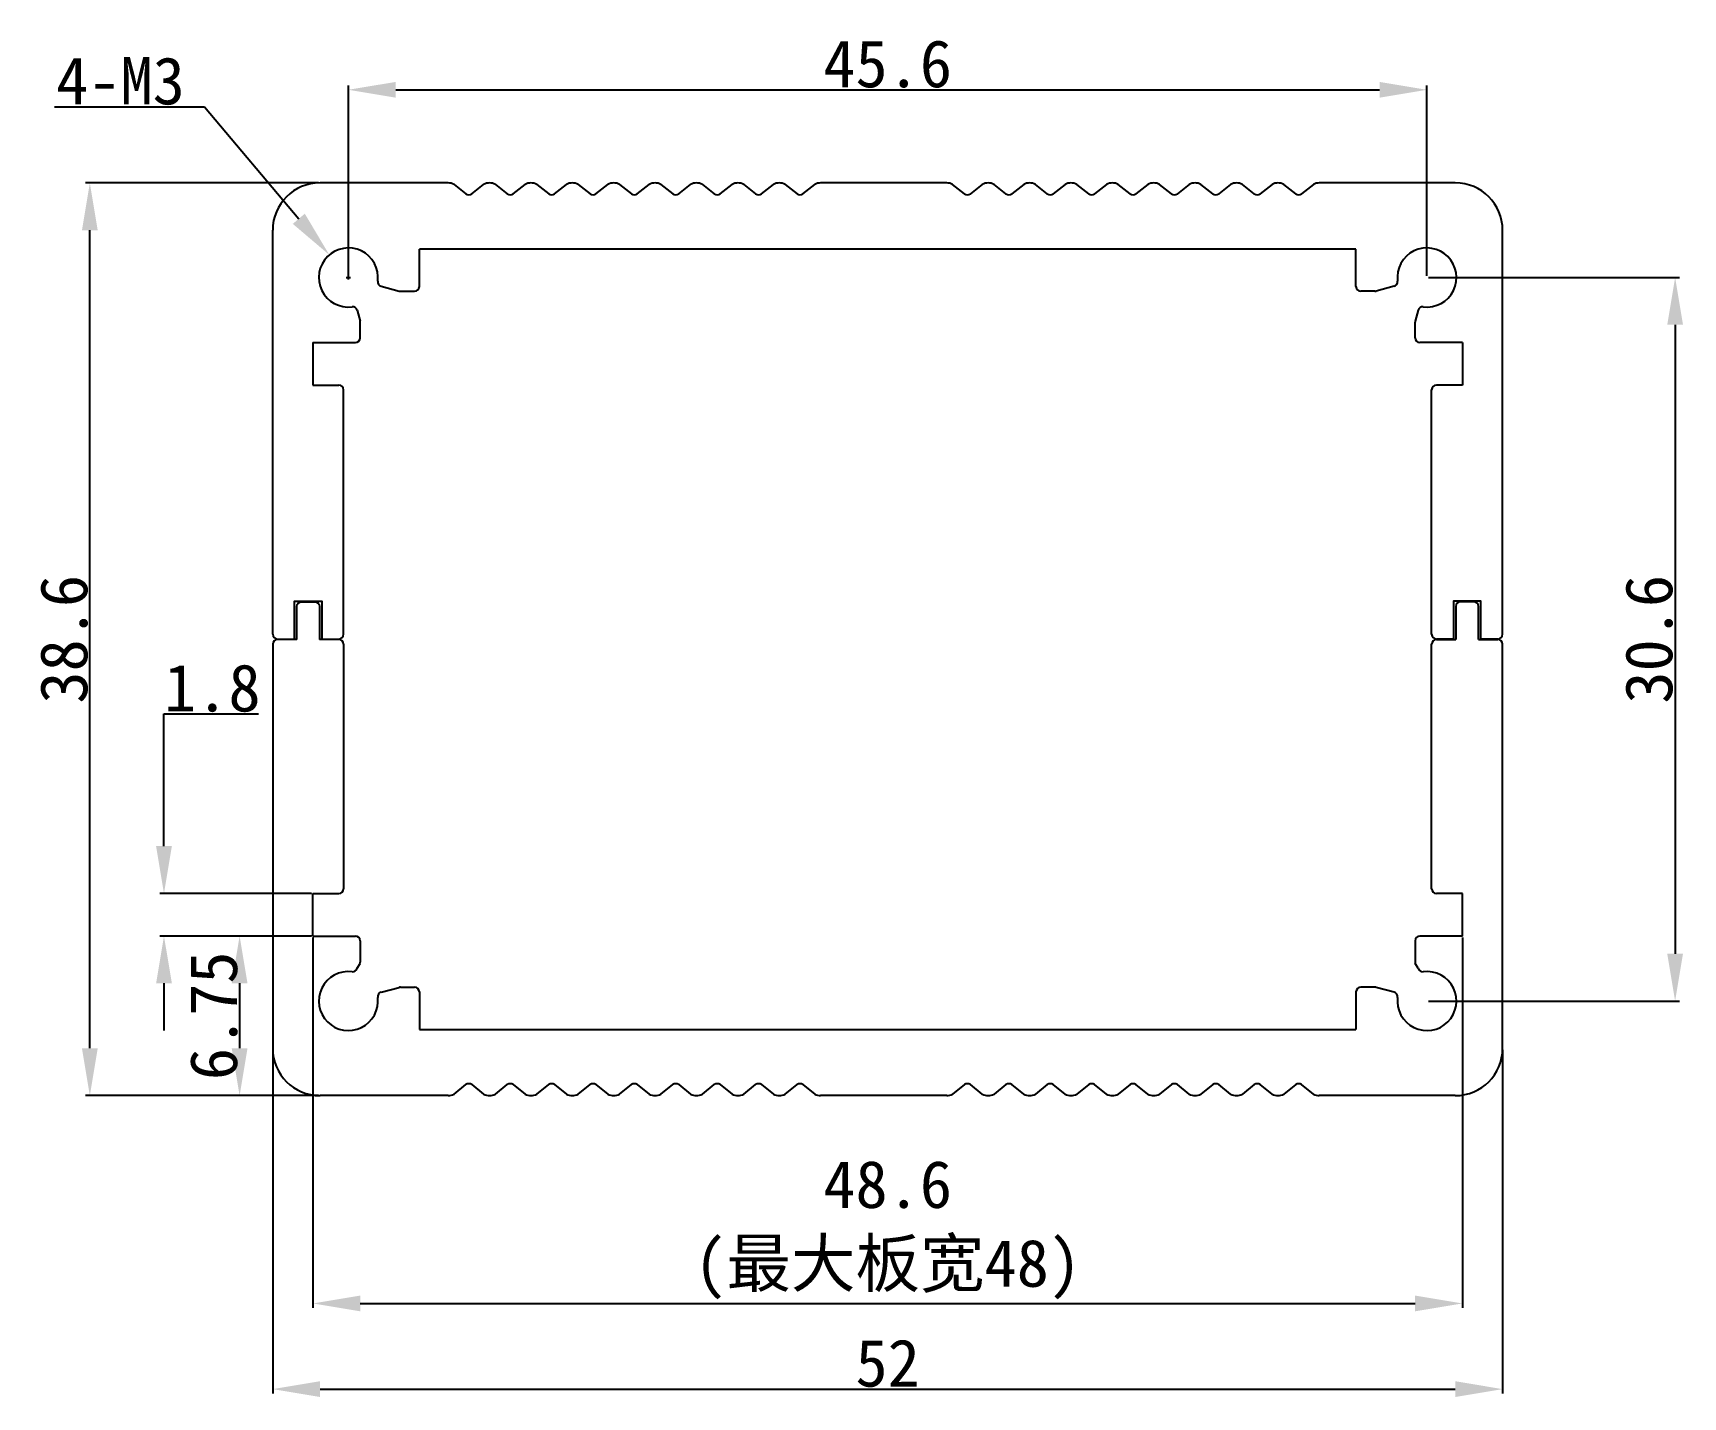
# Model space of a CAD drawing. Header units: inches. Extents: x 386.8 to 456.5, y 19.3 to 76.9.
import ezdxf

# ---------------------------------------------------------------- set-up
doc = ezdxf.new("R2010")
doc.units = ezdxf.units.IN
doc.header["$MEASUREMENT"] = 0
doc.header["$PDMODE"] = 3
for name, color, linetype, lineweight in [('1', 30, 'Continuous', 13), ('标注线', 7, 'Continuous', 13), ('粗实线', 7, 'Continuous', 25)]:
    doc.layers.add(name, color=color, linetype=linetype, lineweight=lineweight)
doc.styles.get("Standard").update_dxf_attribs({"font": 'simhei.ttf'})
doc.dimstyles.new('副本 Standard', dxfattribs={"dimtxt": 2, "dimasz": 2, "dimexe": 0.18, "dimexo": 0.0625, "dimgap": 0.09, "dimtad": 1, "dimtoh": 1, "dimdec": 5, "dimdsep": 46, "dimtxsty": 'Standard', "dimcen": 0.09, "dimadec": 0, "dimazin": 0, "dimtfac": 1, "dimtdec": 5, "dimtofl": 0, "dimtmove": 0, "dimatfit": 3, "dimfxl": 1, "dimtolj": 1, "dimtzin": 0, "dimarcsym": 0})

# ---------------------------------------------------------------- blocks, each defined once
blk = doc.blocks.new('*D1')
at = {"layer": 'Defpoints', "color": 0, "transparency": 16777216}
for p in [(396.913, 33.999), (448.913, 33.999), (448.913, 19.586)]:
    blk.add_point(p, dxfattribs=at)
at = {"layer": '标注线', "color": 0, "lineweight": -2, "transparency": 16777216}
for p, q in [((396.913, 33.937), (396.913, 19.406)), ((448.913, 33.937), (448.913, 19.406)), ((398.913, 19.586), (446.913, 19.586))]:
    blk.add_line(p, q, dxfattribs=at)
at = {"layer": '标注线', "color": 0, "transparency": 16777216}
for points in [[(398.913, 19.92), (398.913, 19.253), (396.913, 19.586)], [(446.913, 19.92), (446.913, 19.253), (448.913, 19.586)]]:
    blk.add_solid(points, dxfattribs=at)
at = {"layer": '标注线', "color": 0, "transparency": 16777216, "insert": (422.913, 20.676), "char_height": 2, "attachment_point": 5}
blk.add_mtext('\\A1;52', dxfattribs=at)
blk = doc.blocks.new('*D2')
at = {"layer": 'Defpoints', "color": 0, "transparency": 16777216}
for p in [(389.181, 70.599), (398.913, 70.599), (398.913, 31.999)]:
    blk.add_point(p, dxfattribs=at)
at = {"layer": '标注线', "color": 0, "lineweight": -2, "transparency": 16777216}
for p, q in [((398.851, 70.599), (389.001, 70.599)), ((389.181, 33.999), (389.181, 68.599)), ((398.851, 31.999), (389.001, 31.999))]:
    blk.add_line(p, q, dxfattribs=at)
at = {"layer": '标注线', "color": 0, "transparency": 16777216}
for points in [[(388.848, 68.599), (389.514, 68.599), (389.181, 70.599)], [(388.848, 33.999), (389.514, 33.999), (389.181, 31.999)]]:
    blk.add_solid(points, dxfattribs=at)
at = {"layer": '标注线', "color": 0, "transparency": 16777216, "insert": (388.091, 51.299), "char_height": 2, "attachment_point": 5, "rotation": 90}
blk.add_mtext('\\A1;38.6', dxfattribs=at)
blk = doc.blocks.new('*D3')
at = {"layer": 'Defpoints', "color": 0, "transparency": 16777216}
for p in [(392.316, 40.549), (398.613, 40.549), (398.613, 38.749)]:
    blk.add_point(p, dxfattribs=at)
at = {"layer": '标注线', "color": 0, "lineweight": -2, "transparency": 16777216}
for p, q in [((392.316, 42.549), (392.316, 48.139)), ((392.316, 48.139), (396.316, 48.139)), ((398.551, 40.549), (392.136, 40.549)), ((398.551, 38.749), (392.136, 38.749)), ((392.316, 36.749), (392.316, 34.749))]:
    blk.add_line(p, q, dxfattribs=at)
at = {"layer": '标注线', "color": 0, "transparency": 16777216}
for points in [[(391.983, 42.549), (392.65, 42.549), (392.316, 40.549)], [(391.983, 36.749), (392.65, 36.749), (392.316, 38.749)]]:
    blk.add_solid(points, dxfattribs=at)
at = {"layer": '标注线', "color": 0, "transparency": 16777216, "insert": (394.361, 49.229), "char_height": 2, "attachment_point": 5}
blk.add_mtext('\\A1;1.8', dxfattribs=at)
blk = doc.blocks.new('*D4')
at = {"layer": 'Defpoints', "color": 0, "transparency": 16777216}
for p in [(398.613, 38.749), (395.514, 31.999), (398.913, 31.999)]:
    blk.add_point(p, dxfattribs=at)
at = {"layer": '标注线', "color": 0, "lineweight": -2, "transparency": 16777216}
for p, q in [((398.551, 38.749), (395.334, 38.749)), ((395.514, 36.749), (395.514, 33.999)), ((398.851, 31.999), (395.334, 31.999))]:
    blk.add_line(p, q, dxfattribs=at)
at = {"layer": '标注线', "color": 0, "transparency": 16777216}
for points in [[(395.18, 36.749), (395.847, 36.749), (395.514, 38.749)], [(395.18, 33.999), (395.847, 33.999), (395.514, 31.999)]]:
    blk.add_solid(points, dxfattribs=at)
at = {"layer": '标注线', "color": 0, "transparency": 16777216, "insert": (394.424, 35.374), "char_height": 2, "attachment_point": 5, "rotation": 90}
blk.add_mtext('\\A1;6.75', dxfattribs=at)
blk = doc.blocks.new('*D5')
at = {"layer": '1', "color": 0, "lineweight": -2, "transparency": 16777216}
for p, q in [((398.613, 38.687), (398.613, 23.03)), ((447.213, 38.687), (447.213, 23.03)), ((400.613, 23.21), (445.213, 23.21))]:
    blk.add_line(p, q, dxfattribs=at)
at = {"layer": '1', "color": 0, "transparency": 16777216}
for points in [[(400.613, 23.543), (400.613, 22.877), (398.613, 23.21)], [(445.213, 23.543), (445.213, 22.877), (447.213, 23.21)]]:
    blk.add_solid(points, dxfattribs=at)
at = {"layer": 'Defpoints', "color": 0, "transparency": 16777216}
for p in [(398.613, 38.749), (447.213, 38.749), (447.213, 23.21)]:
    blk.add_point(p, dxfattribs=at)
at = {"layer": '1', "color": 0, "transparency": 16777216, "insert": (422.913, 26.315), "char_height": 2, "attachment_point": 5}
blk.add_mtext('\\A1;48.6\\P(最大板宽48)', dxfattribs=at)
blk = doc.blocks.new('*D6')
at = {"layer": 'Defpoints', "color": 0, "transparency": 16777216}
for p in [(445.713, 74.537), (400.113, 66.599), (445.713, 66.599)]:
    blk.add_point(p, dxfattribs=at)
at = {"layer": '标注线', "color": 0, "lineweight": -2, "transparency": 16777216}
for p, q in [((400.113, 66.662), (400.113, 74.717)), ((445.713, 66.662), (445.713, 74.717)), ((402.113, 74.537), (443.713, 74.537))]:
    blk.add_line(p, q, dxfattribs=at)
at = {"layer": '标注线', "color": 0, "transparency": 16777216}
for points in [[(402.113, 74.87), (402.113, 74.203), (400.113, 74.537)], [(443.713, 74.87), (443.713, 74.203), (445.713, 74.537)]]:
    blk.add_solid(points, dxfattribs=at)
at = {"layer": '标注线', "color": 0, "transparency": 16777216, "insert": (422.913, 75.627), "char_height": 2, "attachment_point": 5}
blk.add_mtext('\\A1;45.6', dxfattribs=at)
blk = doc.blocks.new('*D7')
at = {"layer": 'Defpoints', "color": 0, "transparency": 16777216}
for p in [(445.713, 66.599), (445.713, 35.999), (456.207, 35.999)]:
    blk.add_point(p, dxfattribs=at)
at = {"layer": '标注线', "color": 0, "lineweight": -2, "transparency": 16777216}
for p, q in [((445.776, 66.599), (456.387, 66.599)), ((456.207, 64.599), (456.207, 37.999)), ((445.776, 35.999), (456.387, 35.999))]:
    blk.add_line(p, q, dxfattribs=at)
at = {"layer": '标注线', "color": 0, "transparency": 16777216}
for points in [[(455.874, 64.599), (456.54, 64.599), (456.207, 66.599)], [(455.874, 37.999), (456.54, 37.999), (456.207, 35.999)]]:
    blk.add_solid(points, dxfattribs=at)
at = {"layer": '标注线', "color": 0, "transparency": 16777216, "insert": (455.106, 51.299), "char_height": 2, "attachment_point": 5, "rotation": 90}
blk.add_mtext('\\A1;30.6', dxfattribs=at)
blk = doc.blocks.new('*D8')
at = {"layer": 'Defpoints', "color": 0, "transparency": 16777216}
for p in [(399.307, 67.554), (400.113, 66.599)]:
    blk.add_point(p, dxfattribs=at)
at = {"layer": '标注线', "color": 0, "lineweight": -2, "transparency": 16777216}
for p, q in [((387.692, 73.812), (394.023, 73.812)), ((394.023, 73.812), (398.017, 69.082)), ((400.023, 66.599), (400.203, 66.599)), ((400.113, 66.509), (400.113, 66.689))]:
    blk.add_line(p, q, dxfattribs=at)
at = {"layer": '标注线', "color": 0, "transparency": 16777216}
blk.add_solid([(398.271, 69.297), (397.762, 68.867), (399.307, 67.554)], dxfattribs=at)
at = {"layer": '标注线', "color": 0, "transparency": 16777216, "insert": (390.478, 74.902), "char_height": 2, "attachment_point": 5}
blk.add_mtext('\\A1;4-M3', dxfattribs=at)

msp = doc.modelspace()

# ---------------------------------------------------------------- linework, layer by layer
at = {"layer": '粗实线'}
for p, q in [((404.330383, 70.599032), (398.913226, 70.599032)), ((404.578452, 70.533154), (405.081348, 70.131971)), ((405.329418, 70.131971), (405.832313, 70.533154)), ((406.328452, 70.533154), (406.831348, 70.131971)), ((407.079418, 70.131971), (407.582313, 70.533154)), ((408.078452, 70.533154), (408.581348, 70.131971)), ((408.829418, 70.131971), (409.332313, 70.533154)), ((409.828452, 70.533154), (410.331348, 70.131971)), ((410.579418, 70.131971), (411.082313, 70.533154)), ((411.578452, 70.533154), (412.081348, 70.131971)), ((412.329418, 70.131971), (412.832313, 70.533154)), ((413.328452, 70.533154), (413.831348, 70.131971)), ((414.079418, 70.131971), (414.582313, 70.533154)), ((415.078452, 70.533154), (415.581348, 70.131971)), ((415.829418, 70.131971), (416.332313, 70.533154)), ((416.828452, 70.533154), (417.331348, 70.131971)), ((417.579418, 70.131971), (418.082313, 70.533154)), ((418.578452, 70.533154), (419.081348, 70.131971)), ((419.329418, 70.131971), (419.832313, 70.533154)), ((425.413226, 70.599032), (420.080383, 70.599032)), ((426.164191, 70.131971), (425.661295, 70.533154)), ((426.915156, 70.533154), (426.41226, 70.131971)), ((427.914191, 70.131971), (427.411295, 70.533154)), ((428.665156, 70.533154), (428.16226, 70.131971)), ((429.664191, 70.131971), (429.161295, 70.533154)), ((430.415156, 70.533154), (429.91226, 70.131971)), ((431.414191, 70.131971), (430.911295, 70.533154)), ((432.165156, 70.533154), (431.66226, 70.131971)), ((433.164191, 70.131971), (432.661295, 70.533154)), ((433.915156, 70.533154), (433.41226, 70.131971)), ((434.914191, 70.131971), (434.411295, 70.533154)), ((435.665156, 70.533154), (435.16226, 70.131971)), ((436.664191, 70.131971), (436.161295, 70.533154)), ((437.415156, 70.533154), (436.91226, 70.131971)), ((438.414191, 70.131971), (437.911295, 70.533154)), ((439.165156, 70.533154), (438.66226, 70.131971)), ((440.164191, 70.131971), (439.661295, 70.533154)), ((440.915156, 70.533154), (440.41226, 70.131971)), ((446.913226, 70.599032), (441.163226, 70.599032)), ((396.913226, 51.509032), (396.913226, 68.599032)), ((448.913226, 51.509032), (448.913226, 68.599032)), ((403.113226, 66.216689), (403.113226, 67.799032)), ((442.713226, 67.799032), (403.113226, 67.799032)), ((442.713226, 66.216689), (442.713226, 67.799032)), ((401.500431, 66.227332), (402.261125, 66.023504)), ((402.312889, 66.016689), (402.913226, 66.016689)), ((443.513562, 66.016689), (442.913226, 66.016689)), ((444.32602, 66.227332), (443.565326, 66.023504)), ((400.484926, 65.211827), (400.606411, 64.75844)), ((445.341525, 65.211827), (445.22004, 64.75844)), ((400.613226, 64.049032), (400.613226, 64.706676)), ((445.213226, 64.049032), (445.213226, 64.706676)), ((398.613226, 63.849032), (398.613226, 62.049032)), ((398.613226, 63.849032), (400.413226, 63.849032)), ((447.213226, 63.849032), (445.413226, 63.849032)), ((447.213226, 63.849032), (447.213226, 62.049032)), ((398.613226, 62.049032), (399.713226, 62.049032)), ((399.913226, 51.509032), (399.913226, 61.849032)), ((445.913226, 51.509032), (445.913226, 61.849032)), ((447.213226, 62.049032), (446.113226, 62.049032)), ((396.913226, 51.089032), (396.913226, 33.999032)), ((397.933226, 51.289032), (397.113226, 51.289032)), ((399.713226, 51.289032), (398.893226, 51.289032)), ((399.913226, 51.089032), (399.913226, 40.749032)), ((445.913226, 40.749032), (445.913226, 51.089032)), ((446.113226, 51.289032), (446.933226, 51.289032)), ((447.893226, 51.289032), (448.713226, 51.289032)), ((448.913226, 33.999032), (448.913226, 51.089032)), ((398.613226, 38.749032), (398.613226, 40.549032)), ((398.613226, 40.549032), (399.713226, 40.549032)), ((447.213226, 40.549032), (446.113226, 40.549032)), ((447.213226, 38.749032), (447.213226, 40.549032)), ((398.613226, 38.749032), (400.413226, 38.749032)), ((400.613226, 38.549032), (400.613226, 37.641388)), ((445.213226, 38.549032), (445.213226, 37.641388)), ((447.213226, 38.749032), (445.413226, 38.749032)), ((400.484926, 37.386237), (400.606411, 37.589624)), ((445.341525, 37.386237), (445.22004, 37.589624)), ((401.500431, 36.370733), (402.261125, 36.57456)), ((402.312889, 36.581375), (402.913226, 36.581375)), ((403.113226, 36.381375), (403.113226, 34.799032)), ((442.713226, 36.381375), (442.713226, 34.799032)), ((443.513562, 36.581375), (442.913226, 36.581375)), ((444.32602, 36.370733), (443.565326, 36.57456)), ((403.113226, 34.799032), (442.713226, 34.799032)), ((404.578452, 32.064911), (405.081348, 32.466093)), ((405.329418, 32.466093), (405.832313, 32.064911)), ((406.328452, 32.064911), (406.831348, 32.466093)), ((407.079418, 32.466093), (407.582313, 32.064911)), ((408.078452, 32.064911), (408.581348, 32.466093)), ((408.829418, 32.466093), (409.332313, 32.064911)), ((409.828452, 32.064911), (410.331348, 32.466093)), ((410.579418, 32.466093), (411.082313, 32.064911)), ((411.578452, 32.064911), (412.081348, 32.466093)), ((412.329418, 32.466093), (412.832313, 32.064911)), ((413.328452, 32.064911), (413.831348, 32.466093)), ((414.079418, 32.466093), (414.582313, 32.064911)), ((415.078452, 32.064911), (415.581348, 32.466093)), ((415.829418, 32.466093), (416.332313, 32.064911)), ((416.828452, 32.064911), (417.331348, 32.466093)), ((417.579418, 32.466093), (418.082313, 32.064911)), ((418.578452, 32.064911), (419.081348, 32.466093)), ((419.329418, 32.466093), (419.832313, 32.064911)), ((426.164191, 32.466093), (425.661295, 32.064911)), ((426.915156, 32.064911), (426.41226, 32.466093)), ((427.914191, 32.466093), (427.411295, 32.064911)), ((428.665156, 32.064911), (428.16226, 32.466093)), ((429.664191, 32.466093), (429.161295, 32.064911)), ((430.415156, 32.064911), (429.91226, 32.466093)), ((431.414191, 32.466093), (430.911295, 32.064911)), ((432.165156, 32.064911), (431.66226, 32.466093)), ((433.164191, 32.466093), (432.661295, 32.064911)), ((433.915156, 32.064911), (433.41226, 32.466093)), ((434.914191, 32.466093), (434.411295, 32.064911)), ((435.665156, 32.064911), (435.16226, 32.466093)), ((436.664191, 32.466093), (436.161295, 32.064911)), ((437.415156, 32.064911), (436.91226, 32.466093)), ((438.414191, 32.466093), (437.911295, 32.064911)), ((439.165156, 32.064911), (438.66226, 32.466093)), ((440.164191, 32.466093), (439.661295, 32.064911)), ((440.915156, 32.064911), (440.41226, 32.466093)), ((404.330383, 31.999032), (398.913226, 31.999032)), ((425.413226, 31.999032), (420.080383, 31.999032)), ((446.913226, 31.999032), (441.163226, 31.999032))]:
    msp.add_line(p, q, dxfattribs=at)
for points in [[(397.113226, 51.309032), (397.833226, 51.309032), (397.833226, 52.909032), (398.993226, 52.909032), (398.993226, 51.309032), (399.713226, 51.309032)], [(448.713226, 51.309032), (447.993226, 51.309032), (447.993226, 52.909032), (446.833226, 52.909032), (446.833226, 51.309032), (446.113226, 51.309032)]]:
    msp.add_lwpolyline(points, dxfattribs=at)
for points in [[(397.933226, 51.289032), (397.933226, 52.689032, -0.414213562), (398.133226, 52.889032), (398.693226, 52.889032, -0.414213562), (398.893226, 52.689032), (398.893226, 51.289032)], [(447.893226, 51.289032), (447.893226, 52.689032, 0.414213562), (447.693226, 52.889032), (447.133226, 52.889032, 0.414213562), (446.933226, 52.689032), (446.933226, 51.289032)]]:
    msp.add_lwpolyline(points, format="xyb", dxfattribs=at)
for centre, radius, start, end in [((398.913226, 68.599032), 2, 90, 180), ((404.330383, 70.099032), 0.5, 60.2551187, 90), ((406.080383, 70.099032), 0.5, 60.2551187, 119.7448813), ((407.830383, 70.099032), 0.5, 60.2551187, 119.7448813), ((409.580383, 70.099032), 0.5, 60.2551187, 119.7448813), ((411.330383, 70.099032), 0.5, 60.2551187, 119.7448813), ((413.080383, 70.099032), 0.5, 60.2551187, 119.7448813), ((414.830383, 70.099032), 0.5, 60.2551187, 119.7448813), ((416.580383, 70.099032), 0.5, 60.2551187, 119.7448813), ((418.330383, 70.099032), 0.5, 60.2551187, 119.7448813), ((420.080383, 70.099032), 0.5, 90, 119.7448813), ((425.413226, 70.099032), 0.5, 60.2551187, 90), ((427.163226, 70.099032), 0.5, 60.2551187, 119.7448813), ((428.913226, 70.099032), 0.5, 60.2551187, 119.7448813), ((430.663226, 70.099032), 0.5, 60.2551187, 119.7448813), ((432.413226, 70.099032), 0.5, 60.2551187, 119.7448813), ((434.163226, 70.099032), 0.5, 60.2551187, 119.7448813), ((435.913226, 70.099032), 0.5, 60.2551187, 119.7448813), ((437.663226, 70.099032), 0.5, 60.2551187, 119.7448813), ((439.413226, 70.099032), 0.5, 60.2551187, 119.7448813), ((441.163226, 70.099032), 0.5, 90, 119.7448813), ((446.913226, 68.599032), 2, 0, 90), ((405.205383, 70.349032), 0.25, 240.2551187, 299.7448813), ((406.955383, 70.349032), 0.25, 240.2551187, 299.7448813), ((408.705383, 70.349032), 0.25, 240.2551187, 299.7448813), ((410.455383, 70.349032), 0.25, 240.2551187, 299.7448813), ((412.205383, 70.349032), 0.25, 240.2551187, 299.7448813), ((413.955383, 70.349032), 0.25, 240.2551187, 299.7448813), ((415.705383, 70.349032), 0.25, 240.2551187, 299.7448813), ((417.455383, 70.349032), 0.25, 240.2551187, 299.7448813), ((419.205383, 70.349032), 0.25, 240.2551187, 299.7448813), ((426.288226, 70.349032), 0.25, 240.2551187, 299.7448813), ((428.038226, 70.349032), 0.25, 240.2551187, 299.7448813), ((429.788226, 70.349032), 0.25, 240.2551187, 299.7448813), ((431.538226, 70.349032), 0.25, 240.2551187, 299.7448813), ((433.288226, 70.349032), 0.25, 240.2551187, 299.7448813), ((435.038226, 70.349032), 0.25, 240.2551187, 299.7448813), ((436.788226, 70.349032), 0.25, 240.2551187, 299.7448813), ((438.538226, 70.349032), 0.25, 240.2551187, 299.7448813), ((440.288226, 70.349032), 0.25, 240.2551187, 299.7448813), ((400.113226, 66.599032), 1.25, 352.92814177, 277.07185823), ((445.713226, 66.599032), 1.25, 262.92814177, 187.07185823), ((401.552195, 66.420517), 0.2, 172.92814177, 255), ((444.274256, 66.420517), 0.2, 285, 7.07185823), ((402.312889, 66.216689), 0.2, 255, 270), ((402.913226, 66.216689), 0.2, 270, 0), ((442.913226, 66.216689), 0.2, 180, 270), ((443.513562, 66.216689), 0.2, 270, 285), ((400.291741, 65.160063), 0.2, 15, 97.07185823), ((445.53471, 65.160063), 0.2, 82.92814177, 165), ((400.413226, 64.706676), 0.2, 0, 15), ((445.413226, 64.706676), 0.2, 165, 180), ((400.413226, 64.049032), 0.2, 270, 360), ((445.413226, 64.049032), 0.2, 180, 270), ((399.713226, 61.849032), 0.2, 0, 90), ((446.113226, 61.849032), 0.2, 90, 180), ((397.113226, 51.509032), 0.2, 180, 270), ((397.113226, 51.089032), 0.2, 90, 180), ((399.713226, 51.509032), 0.2, 270, 0), ((399.713226, 51.089032), 0.2, 0, 90), ((446.113226, 51.509032), 0.2, 180, 270), ((446.113226, 51.089032), 0.2, 90, 180), ((448.713226, 51.509032), 0.2, 270, 0), ((448.713226, 51.089032), 0.2, 0, 90), ((399.713226, 40.749032), 0.2, 270, 0), ((446.113226, 40.749032), 0.2, 180, 270), ((400.413226, 38.549032), 0.2, 0, 90), ((445.413226, 38.549032), 0.2, 90, 180), ((400.113226, 35.999032), 1.25, 82.92814177, 7.07185823), ((400.291741, 37.438001), 0.2, 262.92814177, 345), ((400.413226, 37.641388), 0.2, 345, 0), ((445.713226, 35.999032), 1.25, 172.92814177, 97.07185823), ((445.413226, 37.641388), 0.2, 180, 195), ((445.53471, 37.438001), 0.2, 195, 277.07185823), ((401.552195, 36.177547), 0.2, 105, 187.07185823), ((402.312889, 36.381375), 0.2, 90, 105), ((402.913226, 36.381375), 0.2, 0, 90), ((442.913226, 36.381375), 0.2, 90, 180), ((443.513562, 36.381375), 0.2, 75, 90), ((444.274256, 36.177547), 0.2, 352.92814177, 75), ((398.913226, 33.999032), 2, 180, 270), ((446.913226, 33.999032), 2, 270, 0), ((405.205383, 32.249032), 0.25, 60.2551187, 119.7448813), ((406.955383, 32.249032), 0.25, 60.2551187, 119.7448813), ((408.705383, 32.249032), 0.25, 60.2551187, 119.7448813), ((410.455383, 32.249032), 0.25, 60.2551187, 119.7448813), ((412.205383, 32.249032), 0.25, 60.2551187, 119.7448813), ((413.955383, 32.249032), 0.25, 60.2551187, 119.7448813), ((415.705383, 32.249032), 0.25, 60.2551187, 119.7448813), ((417.455383, 32.249032), 0.25, 60.2551187, 119.7448813), ((419.205383, 32.249032), 0.25, 60.2551187, 119.7448813), ((426.288226, 32.249032), 0.25, 60.2551187, 119.7448813), ((428.038226, 32.249032), 0.25, 60.2551187, 119.7448813), ((429.788226, 32.249032), 0.25, 60.2551187, 119.7448813), ((431.538226, 32.249032), 0.25, 60.2551187, 119.7448813), ((433.288226, 32.249032), 0.25, 60.2551187, 119.7448813), ((435.038226, 32.249032), 0.25, 60.2551187, 119.7448813), ((436.788226, 32.249032), 0.25, 60.2551187, 119.7448813), ((438.538226, 32.249032), 0.25, 60.2551187, 119.7448813), ((440.288226, 32.249032), 0.25, 60.2551187, 119.7448813), ((404.330383, 32.499032), 0.5, 270, 299.7448813), ((406.080383, 32.499032), 0.5, 240.2551187, 299.7448813), ((407.830383, 32.499032), 0.5, 240.2551187, 299.7448813), ((409.580383, 32.499032), 0.5, 240.2551187, 299.7448813), ((411.330383, 32.499032), 0.5, 240.2551187, 299.7448813), ((413.080383, 32.499032), 0.5, 240.2551187, 299.7448813), ((414.830383, 32.499032), 0.5, 240.2551187, 299.7448813), ((416.580383, 32.499032), 0.5, 240.2551187, 299.7448813), ((418.330383, 32.499032), 0.5, 240.2551187, 299.7448813), ((420.080383, 32.499032), 0.5, 240.2551187, 270), ((425.413226, 32.499032), 0.5, 270, 299.7448813), ((427.163226, 32.499032), 0.5, 240.2551187, 299.7448813), ((428.913226, 32.499032), 0.5, 240.2551187, 299.7448813), ((430.663226, 32.499032), 0.5, 240.2551187, 299.7448813), ((432.413226, 32.499032), 0.5, 240.2551187, 299.7448813), ((434.163226, 32.499032), 0.5, 240.2551187, 299.7448813), ((435.913226, 32.499032), 0.5, 240.2551187, 299.7448813), ((437.663226, 32.499032), 0.5, 240.2551187, 299.7448813), ((439.413226, 32.499032), 0.5, 240.2551187, 299.7448813), ((441.163226, 32.499032), 0.5, 240.2551187, 270)]:
    msp.add_arc(centre, radius, start, end, dxfattribs=at)

# ---------------------------------------------------------------- dimensions: what is measured, and where the dimension line sits
at = {"layer": '1'}
dim = msp.add_linear_dim(base=(447.213226, 23.210139), p1=(398.613226, 38.749032), p2=(447.213226, 38.749032), text='<>\\P(最大板宽48)', dimstyle='副本 Standard', dxfattribs=at)
dim.commit()
dim.dimension.update_dxf_attribs({"geometry": '*D5', "text_midpoint": (422.913226, 23.210139), "dimtype": 160})
at = {"layer": '标注线'}
for base, p1, p2, picture, middle in [((445.713226, 74.536714), (400.113226, 66.599032), (445.713226, 66.599032), '*D6', (422.913226, 75.626714)), ((448.913226, 19.586215), (396.913226, 33.999032), (448.913226, 33.999032), '*D1', (422.913226, 20.676215))]:
    dim = msp.add_linear_dim(base=base, p1=p1, p2=p2, dimstyle='副本 Standard', dxfattribs=at)
    dim.commit()
    dim.dimension.update_dxf_attribs({"geometry": picture, "text_midpoint": middle})
dim = msp.add_radius_dim(center=(400.113226, 66.599032), mpoint=(399.30684, 67.554146), text='4-M3', dimstyle='副本 Standard', dxfattribs=at)
dim.commit()
dim.dimension.update_dxf_attribs({"geometry": '*D8', "text_midpoint": (390.478026, 73.812425), "dimtype": 164})
for base, p1, p2, picture, middle in [((389.181016, 70.599032), (398.913226, 31.999032), (398.913226, 70.599032), '*D2', (388.091016, 51.299032)), ((456.207021, 35.999032), (445.713226, 66.599032), (445.713226, 35.999032), '*D7', (455.105785, 51.299032)), ((395.513568, 31.999032), (398.613226, 38.749032), (398.913226, 31.999032), '*D4', (394.423568, 35.374032))]:
    dim = msp.add_linear_dim(base=base, p1=p1, p2=p2, angle=90, dimstyle='副本 Standard', dxfattribs=at)
    dim.commit()
    dim.dimension.update_dxf_attribs({"geometry": picture, "text_midpoint": middle})
dim = msp.add_linear_dim(base=(392.316177, 40.549032), p1=(398.613226, 38.749032), p2=(398.613226, 40.549032), angle=90, dimstyle='副本 Standard', dxfattribs=at)
dim.commit()
dim.dimension.update_dxf_attribs({"geometry": '*D3', "text_midpoint": (394.361234, 48.139032), "dimtype": 160})

doc.saveas('drawing.dxf')
